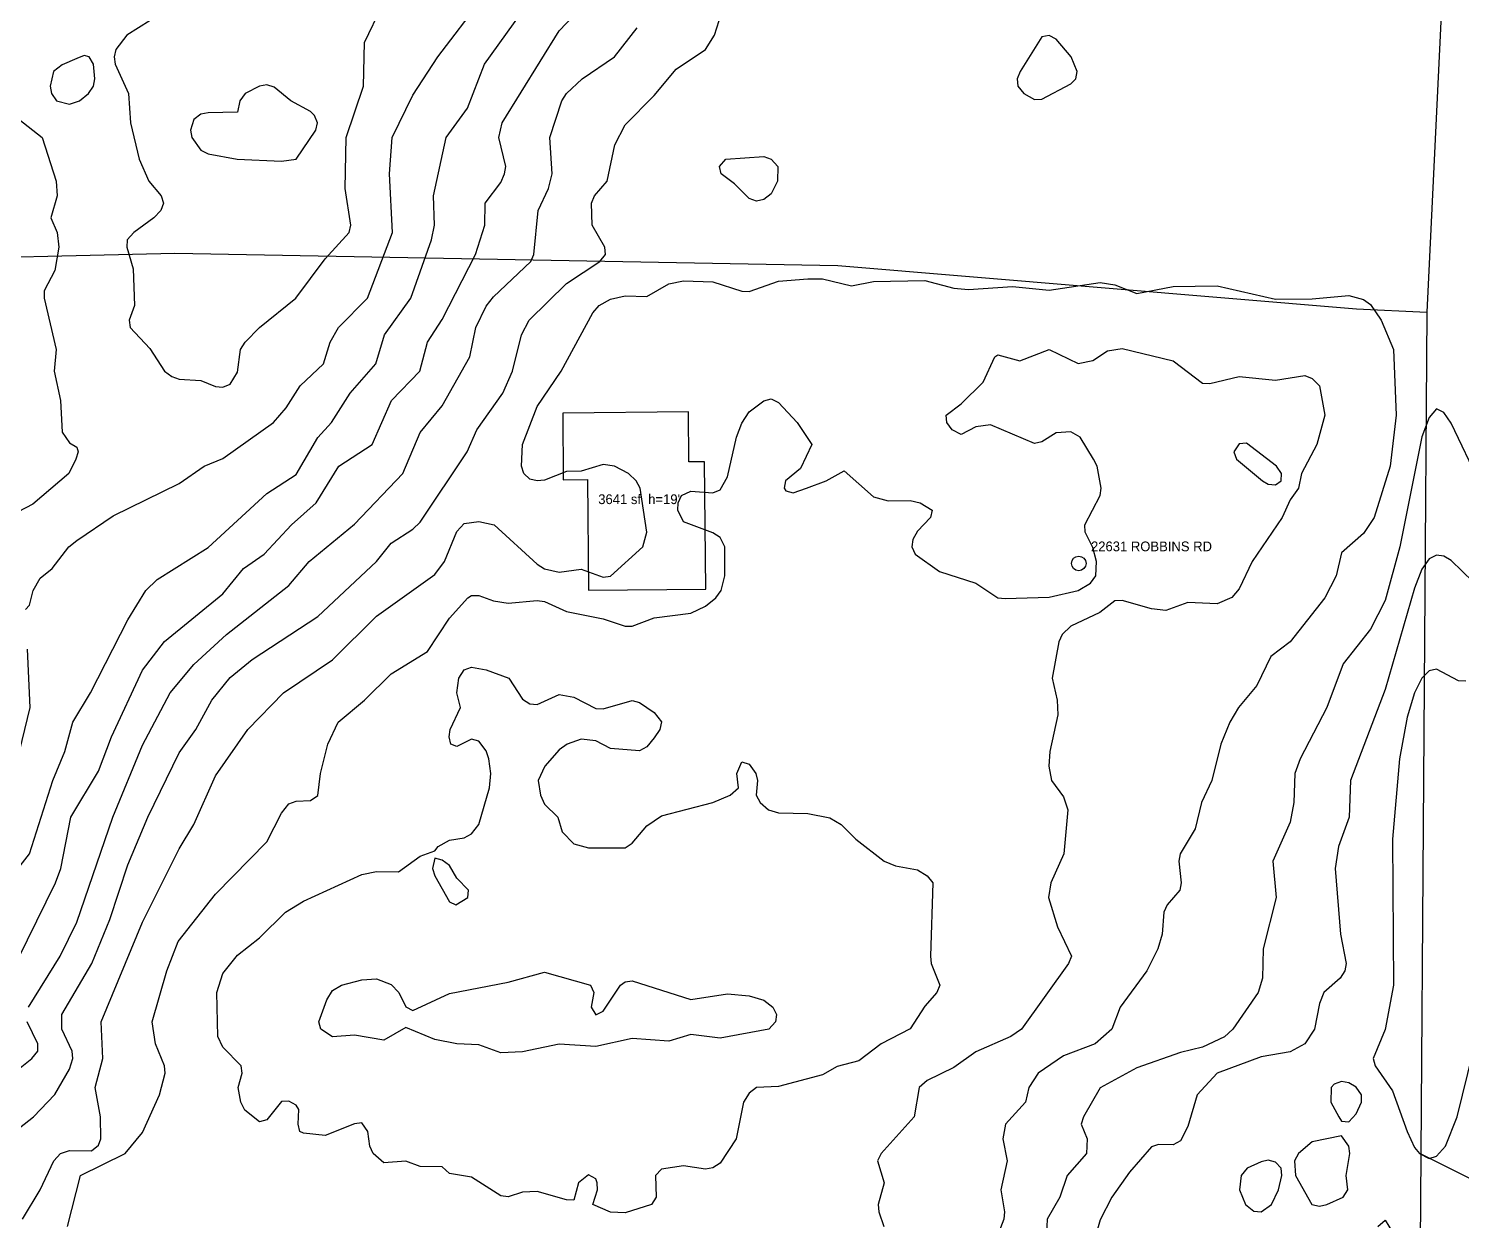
# Model space of a CAD drawing. Extents: x 425119 to 428731, y 1576976 to 1581037.
# Drawn here: x 427228 to 427816, y 1579065 to 1579554 of the extents above; entities that cross this region are included whole.
import ezdxf
from ezdxf.enums import TextEntityAlignment as Align

# ---------------------------------------------------------------- set-up
doc = ezdxf.new("R2010")
doc.units = 21
doc.header["$MEASUREMENT"] = 0
for name, color, linetype in [('A-BLDG-ANNO', 1, 'Continuous'), ('A-BLDG-FTPT', 1, 'Continuous'), ('C-ROAD-CNTR', 7, 'Continuous'), ('C-TOPO-MAJR', 3, 'Continuous'), ('C-TOPO-MINR', 8, 'Continuous'), ('G-ANNO-ADDR', 2, 'Continuous')]:
    doc.layers.add(name, color=color, linetype=linetype)

msp = doc.modelspace()

# ---------------------------------------------------------------- linework, layer by layer
at = {"layer": 'A-BLDG-FTPT', "elevation": 78.78}
msp.add_lwpolyline([(427446.94, 1579396.34), (427447.19, 1579368.96), (427457.07, 1579369.04), (427457.47, 1579323.73), (427505.64, 1579324.14), (427505.18, 1579376.32), (427498.74, 1579376.29), (427498.54, 1579396.8)], close=True, dxfattribs=at)
at = {"layer": 'C-ROAD-CNTR'}
for points in [[(427811.28, 1579802.66), (427812.59, 1579667.93), (427801.5, 1579437.75), (427799.03, 1579092.4), (427797.14, 1578830.71), (427796.38, 1578724.06), (427801, 1578638.95), (427798.58, 1578555.33), (427794.26, 1578529.9), (427788.71, 1578514.3), (427777.68, 1578492.18), (427768.02, 1578484.97), (427751.95, 1578480.33), (427724.04, 1578478.32), (427328.66, 1578482.5), (427108.41, 1578491.89)], [(427156.98, 1579353.35), (427157.38, 1579420.43), (427171.79, 1579459.18), (427287.76, 1579462.02), (427559.86, 1579456.86), (427772.71, 1579439.12), (427801.5, 1579437.75)], [(427799.03, 1579092.4), (427826.94, 1579078.34), (427883.32, 1579047.79), (427966.04, 1579001.44), (428038.8, 1578963.08), (428054.41, 1578946.88), (428059.83, 1578934.92), (428061.5, 1578924.51)]]:
    msp.add_lwpolyline(points, dxfattribs=at)
at = {"layer": 'C-TOPO-MAJR'}
for points, elevation in [([(427222.16, 1579101.5), (427229.75, 1579107.5), (427238.5, 1579116.69), (427244.5, 1579127.04), (427245.89, 1579131.5), (427245.59, 1579134.5), (427241.41, 1579143.5), (427241.33, 1579149.5), (427253.64, 1579170.5), (427261.15, 1579188.5), (427268.5, 1579210.91), (427276.75, 1579230.5), (427289.5, 1579256.95), (427296.38, 1579266.5), (427302.98, 1579278.5), (427310.5, 1579287.85), (427319.5, 1579295.19), (427346.5, 1579312.86), (427370.46, 1579335.5), (427376.5, 1579342.95), (427385.5, 1579348.72), (427388.5, 1579351.63), (427407.68, 1579380.5), (427411.68, 1579389.5), (427422.33, 1579404.5), (427426.28, 1579413.5), (427429.99, 1579428.5), (427433.14, 1579434.5), (427448.5, 1579449.54), (427462.15, 1579458.5), (427464.44, 1579461.5), (427464.19, 1579464.5), (427459.05, 1579473.5), (427458.74, 1579482.5), (427460.04, 1579485.5), (427465.18, 1579491.5), (427468.38, 1579506.5), (427472.5, 1579514.65), (427484.5, 1579526.62), (427493.5, 1579537.49), (427505.57, 1579545.5), (427509.19, 1579551.5), (427512.13, 1579560.5)], 80), ([(427277.68, 1579557.5), (427268.03, 1579551.5), (427263.57, 1579545.5), (427262.93, 1579542.5), (427263.32, 1579539.5), (427268.71, 1579527.5), (427269.52, 1579515.5), (427273.15, 1579500.5), (427277.08, 1579491.5), (427282.19, 1579485.5), (427283.16, 1579482.5), (427282.07, 1579479.5), (427279.18, 1579476.5), (427270.9, 1579470.5), (427268.27, 1579467.5), (427268, 1579464.5), (427270.67, 1579455.5), (427271.2, 1579440.5), (427269.06, 1579434.5), (427269.46, 1579431.5), (427277.5, 1579422.86), (427283.5, 1579413.57), (427286.5, 1579411.36), (427289.5, 1579410.27), (427298.5, 1579409.74), (427304.5, 1579407.23), (427307.5, 1579406.99), (427310.5, 1579408.16), (427313.5, 1579413.18), (427314.68, 1579422.5), (427316.56, 1579425.5), (427322.57, 1579431.5), (427337.44, 1579443.5), (427349.5, 1579459.72), (427359.26, 1579470.5), (427360.01, 1579473.5), (427357.68, 1579488.5), (427358.06, 1579509.5), (427365.19, 1579530.5), (427365.62, 1579548.5), (427372.8, 1579563.5)], 85), ([(427823.5, 1579367.28), (427811.5, 1579392.24), (427808.5, 1579396.63), (427805.5, 1579398.06), (427802.5, 1579394.55), (427799.5, 1579386.61), (427790.5, 1579341.4), (427784.5, 1579319.43), (427778.5, 1579307.65), (427767.19, 1579293.5), (427760.5, 1579275.52), (427749.58, 1579254.5), (427747.42, 1579248.5), (427746.93, 1579236.5), (427745.5, 1579228.45), (427738.35, 1579212.5), (427739.78, 1579197.5), (427734.36, 1579176.5), (427734.05, 1579164.5), (427732.31, 1579158.5), (427721.9, 1579143.5), (427718.5, 1579140.37), (427709.5, 1579136.18), (427700.5, 1579133.97), (427682.5, 1579127.63), (427667.5, 1579119.47), (427660.62, 1579107.5), (427659.75, 1579104.5), (427662.1, 1579098.5), (427661.94, 1579092.5), (427653.96, 1579083.5), (427650.88, 1579074.5), (427645.69, 1579065.5), (427645.24, 1579053.5)], 80)]:
    msp.add_lwpolyline(points, dxfattribs=dict(at, elevation=elevation))
for points, elevation in [([(427636.13, 1579527.5), (427640.5, 1579525), (427643.5, 1579525.23), (427655.5, 1579531.54), (427657.48, 1579533.5), (427658.11, 1579536.5), (427655.54, 1579542.5), (427649.5, 1579549.78), (427646.5, 1579551.36), (427643.5, 1579550.81), (427634.68, 1579536.5), (427633.49, 1579533.5), (427633.73, 1579530.5), (427636.13, 1579527.5)], 80), ([(427239.21, 1579524.5), (427244.5, 1579523.16), (427248.64, 1579524.5), (427252.39, 1579527.5), (427254.39, 1579530.5), (427254.95, 1579533.5), (427254.39, 1579539.5), (427252.61, 1579542.5), (427250.5, 1579543.04), (427247.5, 1579541.89), (427241.5, 1579539.25), (427238.01, 1579536.5), (427236.6, 1579530.5), (427237.11, 1579527.5), (427239.21, 1579524.5)], 85)]:
    msp.add_lwpolyline(points, close=True, dxfattribs=dict(at, elevation=elevation))
at = {"layer": 'C-TOPO-MINR'}
for points, elevation in [([(427223.5, 1579172.35), (427238.74, 1579203.5), (427241.01, 1579209.5), (427245.12, 1579230.5), (427256.5, 1579249.43), (427261.82, 1579263.5), (427274.5, 1579290.83), (427283.5, 1579302.62), (427307.5, 1579322.21), (427315.94, 1579332.5), (427324.4, 1579338.5), (427335.63, 1579350.5), (427345.78, 1579359.5), (427355.08, 1579374.5), (427368.7, 1579383.5), (427376.67, 1579401.5), (427388.36, 1579413.5), (427391.51, 1579425.5), (427397.5, 1579434.81), (427411.17, 1579461.5), (427414.93, 1579473.5), (427415.14, 1579482.5), (427421.5, 1579491.03), (427423.05, 1579494.5), (427423.56, 1579497.5), (427420.76, 1579509.5), (427422.03, 1579515.5), (427445.5, 1579553.19), (427457.5, 1579566.01)], 82), ([(427226.5, 1579315.74), (427228.07, 1579317.5), (427229.67, 1579323.5), (427232.5, 1579328.59), (427237.47, 1579332.5), (427244.22, 1579341.5), (427247.5, 1579344.02), (427262.5, 1579354.21), (427289.5, 1579367.4), (427299.81, 1579374.5), (427307.5, 1579377.73), (427328.29, 1579392.5), (427333.43, 1579398.5), (427339.14, 1579407.5), (427348.82, 1579416.5), (427351.51, 1579425.5), (427354.9, 1579431.5), (427366.84, 1579443.5), (427377.13, 1579470.5), (427375.85, 1579494.5), (427376.93, 1579509.5), (427385.5, 1579526.84), (427395.67, 1579542.5), (427413.82, 1579566.5)], 84), ([(427214.02, 1579197.5), (427228.13, 1579215.5), (427237.68, 1579245.5), (427242.65, 1579257.5), (427245.97, 1579269.5), (427253.22, 1579281.5), (427268.5, 1579311.46), (427275.91, 1579323.5), (427280.5, 1579328.05), (427301.5, 1579341.21), (427325.5, 1579363.32), (427337.5, 1579371.19), (427346.5, 1579386.36), (427351.99, 1579392.5), (427359.74, 1579404.5), (427370.28, 1579416.5), (427373.75, 1579428.5), (427384.58, 1579443.5), (427393.12, 1579467.5), (427394.32, 1579473.5), (427393.92, 1579485.5), (427399.05, 1579509.5), (427407.87, 1579521.5), (427414.84, 1579539.5), (427429.92, 1579560.5)], 83), ([(427227.73, 1579152.5), (427240.68, 1579173.5), (427247.5, 1579187.38), (427262.26, 1579230.5), (427274.5, 1579260), (427285.79, 1579281.5), (427295.5, 1579293.11), (427308.95, 1579305.5), (427334.5, 1579325.55), (427342.88, 1579335.5), (427361.5, 1579350.75), (427381.3, 1579371.5), (427388.5, 1579388.34), (427397.5, 1579399.28), (427408.86, 1579419.5), (427411.31, 1579431.5), (427415.5, 1579440.17), (427418.5, 1579444.01), (427433.87, 1579458.5), (427435.08, 1579461.5), (427436.9, 1579479.5), (427441.07, 1579488.5), (427442.65, 1579494.5), (427441.59, 1579509.5), (427446.57, 1579524.5), (427448.5, 1579527.53), (427454.88, 1579533.5), (427468.23, 1579542.5), (427477.45, 1579554.5)], 81), ([(427221.86, 1579518.5), (427233.37, 1579509.5), (427239.03, 1579491.5), (427239.51, 1579485.5), (427236.89, 1579476.5), (427239.51, 1579470.5), (427240.2, 1579464.5), (427238.5, 1579454.93), (427234.18, 1579446.5), (427234.11, 1579443.5), (427239.07, 1579422.5), (427238.18, 1579413.5), (427240.9, 1579401.5), (427241.5, 1579388.58), (427244.5, 1579384.14), (427247.5, 1579382.35), (427248.15, 1579380.5), (427247.13, 1579377.5), (427244.31, 1579371.5), (427229.5, 1579358.9), (427223.5, 1579355.86)], 84), ([(427225.29, 1579065.5), (427232.5, 1579077.53), (427238.1, 1579089.5), (427240.8, 1579092.5), (427244.5, 1579093.75), (427253.5, 1579093.64), (427256.5, 1579095.89), (427257.44, 1579098.5), (427257.31, 1579107.5), (427255.07, 1579119.5), (427258.2, 1579131.5), (427257.47, 1579146.5), (427274.5, 1579187.36), (427289.5, 1579217.47), (427295.51, 1579227.5), (427304.5, 1579247.51), (427317.74, 1579266.5), (427332.36, 1579281.5), (427352.5, 1579295.13), (427370.5, 1579313.06), (427394.5, 1579330.15), (427398.48, 1579335.5), (427403.5, 1579347.7), (427406.5, 1579351.09), (427412.5, 1579351.86), (427418.77, 1579350.5), (427436.5, 1579334.3), (427439.5, 1579332.46), (427445.5, 1579331.03), (427454.5, 1579332.29), (427463.5, 1579329), (427466.5, 1579329.45), (427479.88, 1579341.5), (427481.47, 1579347.5), (427478.78, 1579365.5), (427477.13, 1579368.5), (427473.93, 1579371.5), (427468.22, 1579374.5), (427463.5, 1579375.27), (427454.5, 1579372.51), (427448.5, 1579372.35), (427439.5, 1579368.86), (427436.5, 1579368.58), (427433.5, 1579369.17), (427431.04, 1579371.5), (427430.02, 1579374.5), (427430.38, 1579383.5), (427436.5, 1579399.11), (427446.3, 1579413.5), (427459.36, 1579437.5), (427461.94, 1579440.5), (427466.5, 1579443.16), (427472.5, 1579444.51), (427481.5, 1579444.18), (427490.5, 1579449.33), (427496.5, 1579450.65), (427508.5, 1579450.25), (427520.5, 1579446.35), (427523.5, 1579446.22), (427535.5, 1579450.49), (427547.5, 1579451.51), (427553.5, 1579451.39), (427565.5, 1579448.56), (427574.5, 1579450.3), (427595.5, 1579450.73), (427607.5, 1579447.68), (427613.5, 1579447.13), (427631.5, 1579448.24), (427646.5, 1579446.79), (427667.5, 1579449.89), (427673.5, 1579449.05), (427682.5, 1579445.44), (427697.5, 1579448.3), (427715.5, 1579448.56), (427739.5, 1579443.12), (427754.5, 1579443.25), (427769.5, 1579444.64), (427775.5, 1579442.94), (427778.5, 1579440.87), (427782.77, 1579434.5), (427787.81, 1579422.5), (427788.99, 1579395.5), (427786.54, 1579374.5), (427779.88, 1579353.5), (427775.5, 1579346.93), (427766.5, 1579338.99), (427764.37, 1579329.5), (427759.69, 1579320.5), (427745.5, 1579302.52), (427737.52, 1579296.5), (427731.76, 1579284.5), (427724.29, 1579275.5), (427720.76, 1579269.5), (427717.01, 1579260.5), (427713.32, 1579245.5), (427709.11, 1579236.5), (427706.5, 1579225.71), (427700.38, 1579215.5), (427699.71, 1579212.5), (427700.74, 1579203.5), (427700.23, 1579200.5), (427694.94, 1579194.5), (427693.58, 1579191.5), (427692.96, 1579182.5), (427691.19, 1579176.5), (427686.6, 1579167.5), (427675.72, 1579152.5), (427672.32, 1579143.5), (427665.39, 1579137.5), (427652.5, 1579132.61), (427642.1, 1579125.5), (427638.28, 1579119.5), (427636.87, 1579113.5), (427628.68, 1579104.5), (427627.58, 1579098.5), (427629.35, 1579089.5), (427626.76, 1579077.5), (427628.3, 1579068.5), (427627.93, 1579065.5), (427622.5, 1579051.32)], 79), ([(427243.7, 1579062.5), (427248.99, 1579083.5), (427267.42, 1579092.5), (427274.5, 1579101.1), (427281.5, 1579116.5), (427283.86, 1579125.5), (427283.51, 1579128.5), (427279.79, 1579137.5), (427278.46, 1579146.5), (427284.44, 1579167.5), (427289.16, 1579179.5), (427304.5, 1579198.97), (427325.5, 1579220.43), (427331.5, 1579232.1), (427334.5, 1579235.95), (427337.5, 1579237.12), (427343.5, 1579237.36), (427346.5, 1579239.45), (427347.58, 1579248.5), (427350.52, 1579260.5), (427354.83, 1579269.5), (427365.58, 1579278.5), (427376.5, 1579289.35), (427391.5, 1579298.57), (427400.5, 1579312.12), (427407.98, 1579320.5), (427409.5, 1579321.46), (427412.5, 1579321.49), (427418.5, 1579319.28), (427424.5, 1579318.32), (427436.5, 1579319.5), (427439.5, 1579318.99), (427448.5, 1579314.88), (427463.5, 1579311.86), (427472.5, 1579308.87), (427475.5, 1579308.88), (427484.5, 1579312.32), (427499.5, 1579314.29), (427505.5, 1579317.09), (427509.82, 1579320.5), (427511.93, 1579323.5), (427513.46, 1579329.5), (427513.51, 1579341.5), (427511.5, 1579345.22), (427508.5, 1579347.17), (427496.5, 1579351.66), (427494.21, 1579356.5), (427494.33, 1579359.5), (427495.73, 1579362.5), (427499.5, 1579364.31), (427508.5, 1579363.6), (427511.5, 1579364.87), (427514.5, 1579370.21), (427518.2, 1579386.5), (427520.5, 1579392.17), (427523.5, 1579396.86), (427529.5, 1579401.36), (427532.5, 1579402.24), (427535.5, 1579400.7), (427543.2, 1579392.5), (427549.15, 1579383.5), (427544.5, 1579373.6), (427538.41, 1579368.5), (427537.81, 1579365.5), (427538.5, 1579364.45), (427541.5, 1579363.62), (427547.02, 1579365.5), (427554.99, 1579368.5), (427562.5, 1579372.7), (427574.5, 1579361.99), (427580.5, 1579360.37), (427589.5, 1579360.41), (427593.57, 1579359.5), (427598.5, 1579356.5), (427597.83, 1579353.5), (427592.5, 1579347.89), (427590.68, 1579344.5), (427590.17, 1579341.5), (427591.64, 1579338.5), (427601.5, 1579331.31), (427616.5, 1579326.57), (427625.5, 1579320.54), (427628.5, 1579320.26), (427646.5, 1579320.84), (427658.5, 1579323.53), (427663.51, 1579326.5), (427665.71, 1579329.5), (427666.05, 1579335.5), (427664.5, 1579341.13), (427661.36, 1579347.5), (427661.17, 1579350.5), (427667.44, 1579362.5), (427667.87, 1579365.5), (427666.31, 1579374.5), (427664.76, 1579377.5), (427659.24, 1579386.5), (427655.5, 1579388.64), (427649.5, 1579388.3), (427643.5, 1579384.57), (427640.5, 1579383.88), (427622.5, 1579391.5), (427616.5, 1579390.66), (427610.5, 1579387.56), (427606.81, 1579389.5), (427604.57, 1579392.5), (427604.24, 1579395.5), (427610.5, 1579400.2), (427619.5, 1579408.98), (427624.22, 1579419.5), (427625.5, 1579420.21), (427634.5, 1579417.8), (427646.5, 1579422.47), (427658.5, 1579416.63), (427664.5, 1579417.87), (427670.5, 1579421.85), (427676.5, 1579422.88), (427697.5, 1579417.8), (427709.5, 1579408.69), (427712.5, 1579408.53), (427724.5, 1579411.35), (427739.5, 1579409.91), (427751.5, 1579411.74), (427754.5, 1579410.59), (427757.5, 1579407.47), (427759.63, 1579395.5), (427756.47, 1579383.5), (427750.15, 1579371.5), (427748.92, 1579365.5), (427745.5, 1579360.69), (427742.22, 1579353.5), (427729.89, 1579335.5), (427724.5, 1579324.2), (427721.5, 1579320.73), (427715.5, 1579318.07), (427703.5, 1579318.57), (427694.5, 1579315.37), (427688.5, 1579315.98), (427676.5, 1579319.39), (427673.5, 1579319.27), (427667.32, 1579314.5), (427655.5, 1579308.94), (427651.87, 1579305.5), (427650.54, 1579302.5), (427647.73, 1579287.5), (427649.87, 1579278.5), (427650.18, 1579272.5), (427646.85, 1579257.5), (427646.41, 1579251.5), (427647.55, 1579245.5), (427652.5, 1579238.92), (427654.23, 1579233.5), (427652.54, 1579215.5), (427647.24, 1579203.5), (427646.25, 1579197.5), (427649.95, 1579185.5), (427655.7, 1579173.5), (427654.51, 1579170.5), (427635.21, 1579143.5), (427630.84, 1579140.5), (427616.5, 1579134.19), (427607.5, 1579127.79), (427596.48, 1579122.5), (427593.22, 1579119.5), (427591.19, 1579107.5), (427577.65, 1579092.5), (427576.09, 1579089.5), (427578.85, 1579080.5), (427576.37, 1579071.5), (427576.7, 1579068.5), (427578.76, 1579062.5)], 78), ([(427820.5, 1579327.04), (427811.5, 1579335.89), (427808.5, 1579337.58), (427805.5, 1579338.02), (427802.5, 1579336.57), (427799.5, 1579332.3), (427796.5, 1579324.52), (427784.5, 1579282.96), (427770.2, 1579245.5), (427769.68, 1579230.5), (427765.25, 1579218.5), (427763.99, 1579209.5), (427766.1, 1579182.5), (427768.38, 1579170.5), (427767.94, 1579167.5), (427765.97, 1579164.5), (427759.34, 1579158.5), (427757.5, 1579154.08), (427755.51, 1579143.5), (427751.45, 1579137.5), (427745.5, 1579134.15), (427733.5, 1579132.19), (427715.5, 1579125.5), (427707.25, 1579116.5), (427703.5, 1579103.5), (427700.5, 1579097.74), (427697.5, 1579096.1), (427691.5, 1579096.16), (427688.5, 1579095.15), (427679.5, 1579084.76), (427672.28, 1579074.5), (427667.5, 1579065.26), (427665.91, 1579059.5)], 81), ([(427221.88, 1579248.5), (427228.43, 1579275.5), (427227.37, 1579299.5)], 84), ([(427817.5, 1579286.31), (427814.5, 1579286.42), (427805.5, 1579291.23), (427802.5, 1579290.6), (427799.5, 1579287.54), (427796.5, 1579281.56), (427793.5, 1579271.58), (427790.4, 1579254.5), (427787.5, 1579221.5), (427787.92, 1579161.5), (427784.5, 1579143.4), (427779.46, 1579131.5), (427780.36, 1579128.5), (427787.5, 1579118.15), (427793.5, 1579101.51), (427796.5, 1579094.9), (427798.59, 1579092.5), (427798.59, 1579092.5), (427802.5, 1579090.44), (427805.5, 1579091.36), (427809.19, 1579095.5), (427813.98, 1579107.5), (427820.5, 1579134.21)], 82), ([(427221.57, 1579125.5), (427229.11, 1579131.5), (427231.51, 1579134.5), (427231.53, 1579137.5), (427227.1, 1579146.5)], 81), ([(427781.5, 1579062.48), (427784.5, 1579065.09), (427793.5, 1579050.32)], 81)]:
    msp.add_lwpolyline(points, dxfattribs=dict(at, elevation=elevation))
for points, elevation in [([(427313.37, 1579500.5), (427331.5, 1579499.75), (427337.5, 1579500.61), (427345.67, 1579512.5), (427346.36, 1579515.5), (427345.06, 1579518.5), (427343.5, 1579520.17), (427335.3, 1579524.5), (427328.5, 1579530.1), (427325.5, 1579531.05), (427322.46, 1579530.5), (427316.68, 1579527.5), (427314.39, 1579524.5), (427313.5, 1579519.9), (427301.5, 1579519.62), (427298.5, 1579519.01), (427295.5, 1579516.78), (427294.26, 1579512.5), (427294.71, 1579509.5), (427298.5, 1579504.21), (427301.5, 1579502.7), (427313.37, 1579500.5)], 86), ([(427523.5, 1579484.41), (427517.5, 1579490.49), (427511.92, 1579494.5), (427511.24, 1579497.5), (427513.88, 1579500.5), (427529.5, 1579501.61), (427532.51, 1579500.5), (427535.23, 1579497.5), (427535.02, 1579491.5), (427532.5, 1579486.32), (427529.5, 1579484), (427526.5, 1579483.37), (427523.5, 1579484.41)], 79), ([(427734.09, 1579368.5), (427736.5, 1579367.14), (427739.5, 1579366.88), (427741.84, 1579368.5), (427741.9, 1579371.5), (427739.83, 1579374.5), (427727.5, 1579384), (427724.5, 1579383.77), (427722.29, 1579380.5), (427723.42, 1579377.5), (427734.09, 1579368.5)], 78), ([(427466.5, 1579068.37), (427459.33, 1579071.5), (427461.22, 1579077.5), (427461.11, 1579080.5), (427460.5, 1579082.03), (427457.5, 1579083.69), (427453.41, 1579080.5), (427451.5, 1579073.32), (427448.5, 1579073.41), (427436.5, 1579076.87), (427430.5, 1579076.64), (427424.5, 1579074.76), (427421.5, 1579075.07), (427409.5, 1579082.81), (427400.5, 1579084.33), (427397.5, 1579087.05), (427388.5, 1579087.1), (427382.5, 1579089.28), (427373.5, 1579088.71), (427369.11, 1579092.5), (427367.75, 1579095.5), (427367.03, 1579101.5), (427364.5, 1579105.11), (427361.5, 1579104.7), (427349.5, 1579099.8), (427340.5, 1579100.77), (427339, 1579101.5), (427338.37, 1579104.5), (427338.6, 1579110.5), (427337.5, 1579112.26), (427334.5, 1579114.02), (427331.5, 1579113.78), (427325.5, 1579106.31), (427322.5, 1579105.46), (427316.5, 1579110.33), (427314.9, 1579113.5), (427313.69, 1579119.5), (427315.41, 1579125.5), (427314.93, 1579128.5), (427307.5, 1579136.12), (427305.46, 1579140.5), (427305, 1579158.5), (427307.5, 1579166.39), (427313.5, 1579173.94), (427322.5, 1579180.99), (427333.18, 1579191.5), (427340.5, 1579196.07), (427364.5, 1579207.04), (427370.5, 1579208.21), (427379.5, 1579208.04), (427388.5, 1579214.44), (427394.5, 1579216.68), (427395.77, 1579218.5), (427400.5, 1579221.07), (427406.5, 1579222.05), (427409.5, 1579223.63), (427412.5, 1579227.45), (427416.86, 1579242.5), (427417.49, 1579248.5), (427416.62, 1579254.5), (427415.5, 1579257.67), (427412.5, 1579261.65), (427409.5, 1579262.46), (427403.5, 1579259.5), (427401.03, 1579260.5), (427400.32, 1579263.5), (427400.76, 1579266.5), (427405, 1579275.5), (427403.53, 1579281.5), (427404.36, 1579287.5), (427406.5, 1579290.97), (427409.5, 1579292.05), (427415.5, 1579290.98), (427424.77, 1579287.5), (427430.5, 1579278.9), (427433.5, 1579276.96), (427436.5, 1579276.8), (427445.5, 1579280.8), (427451.5, 1579279.71), (427460.5, 1579275.08), (427463.5, 1579274.94), (427475.5, 1579278.42), (427478.5, 1579277.53), (427484.5, 1579273.45), (427487.5, 1579269.67), (427486.73, 1579266.5), (427484.5, 1579263.09), (427481.5, 1579259.38), (427478.5, 1579257.8), (427466.5, 1579258.68), (427460.5, 1579261.8), (427454.5, 1579262.59), (427448.75, 1579260.5), (427445.5, 1579258.16), (427439.6, 1579251.5), (427436.83, 1579245.5), (427437.81, 1579239.5), (427439.5, 1579235.89), (427444.96, 1579230.5), (427446.76, 1579224.5), (427451.5, 1579219.6), (427457.5, 1579217.91), (427472.5, 1579217.91), (427475.5, 1579219.78), (427481.5, 1579226.93), (427487.5, 1579231.05), (427508.5, 1579236.5), (427515.59, 1579239.5), (427519.02, 1579242.5), (427518.35, 1579248.5), (427520.5, 1579253.26), (427523.5, 1579252.2), (427526.15, 1579248.5), (427526.9, 1579245.5), (427526.26, 1579239.5), (427527.94, 1579236.5), (427531.44, 1579233.5), (427535.5, 1579232.31), (427547.5, 1579232.06), (427556.5, 1579230.26), (427561.19, 1579227.5), (427567.19, 1579221.5), (427578.83, 1579212.5), (427583.5, 1579210.52), (427592.5, 1579208.86), (427596.5, 1579206.5), (427598.89, 1579203.5), (427597.9, 1579173.5), (427598.18, 1579170.5), (427601.68, 1579161.5), (427600.51, 1579158.5), (427595.5, 1579153), (427589.5, 1579143.6), (427577.63, 1579137.5), (427568.5, 1579130.5), (427559.5, 1579128.18), (427553.5, 1579124.72), (427535.5, 1579119.99), (427526.5, 1579119.51), (427523.5, 1579117.22), (427521.1, 1579113.5), (427518.11, 1579098.5), (427511.5, 1579088.54), (427508.5, 1579086.55), (427505.5, 1579086.06), (427496.5, 1579087.41), (427487.5, 1579086.01), (427484.96, 1579083.5), (427485.32, 1579074.5), (427483.42, 1579071.5), (427472.5, 1579068.12), (427466.5, 1579068.37)], 77), ([(427403.13, 1579194.5), (427408.02, 1579197.5), (427408.25, 1579200.5), (427403.5, 1579205.51), (427400.5, 1579210.69), (427397.5, 1579212.92), (427394.5, 1579213.69), (427393.57, 1579209.5), (427394.51, 1579206.5), (427400.5, 1579195.79), (427403.13, 1579194.5)], 77), ([(427421.5, 1579133.85), (427412.5, 1579137.01), (427403.5, 1579137.47), (427394.5, 1579139.32), (427382.5, 1579144.24), (427373.5, 1579138.97), (427361.5, 1579141.02), (427352.5, 1579140.37), (427347.72, 1579143.5), (427346.85, 1579146.5), (427350.16, 1579155.5), (427352.5, 1579159.32), (427356.18, 1579161.5), (427364.5, 1579163.78), (427370.5, 1579164.14), (427376.5, 1579161.86), (427379.67, 1579158.5), (427382.5, 1579152.69), (427385.5, 1579151.14), (427400.5, 1579158.1), (427424.5, 1579162.85), (427439.5, 1579166.95), (427458.29, 1579161.5), (427459.67, 1579158.5), (427458.68, 1579152.5), (427460.5, 1579149.45), (427463.5, 1579150.95), (427470.72, 1579161.5), (427472.5, 1579162.91), (427475.5, 1579163.4), (427499.5, 1579155.67), (427514.5, 1579158.04), (427523.5, 1579157.21), (427529.5, 1579155.36), (427533.17, 1579152.5), (427534.69, 1579149.5), (427534.28, 1579146.5), (427531.49, 1579143.5), (427511.5, 1579139.85), (427499.5, 1579141.29), (427490.5, 1579138.56), (427475.5, 1579139.74), (427460.5, 1579136.38), (427445.5, 1579137.38), (427430.5, 1579134.16), (427421.5, 1579133.85)], 76), ([(427765.38, 1579107.5), (427766.5, 1579105.75), (427769.5, 1579105.5), (427772.5, 1579108.82), (427774.68, 1579113.5), (427774.68, 1579116.5), (427772.5, 1579119.74), (427769.5, 1579121.49), (427766.5, 1579122.04), (427763.5, 1579120.99), (427762.33, 1579119.5), (427762.21, 1579113.5), (427765.38, 1579107.5)], 82), ([(427754.35, 1579071.5), (427757.5, 1579070.92), (427760.5, 1579071.56), (427767.21, 1579074.5), (427769.17, 1579077.5), (427768.45, 1579083.5), (427769.99, 1579092.5), (427769.48, 1579095.5), (427766.5, 1579099.77), (427754.5, 1579097.23), (427748.91, 1579092.5), (427747.3, 1579089.5), (427747.66, 1579083.5), (427754.35, 1579071.5)], 82), ([(427727.08, 1579071.5), (427730.5, 1579068.86), (427733.5, 1579068.55), (427737.85, 1579071.5), (427740.68, 1579077.5), (427742.1, 1579083.5), (427741.83, 1579086.5), (427739.5, 1579088.98), (427736.5, 1579089.69), (427733.5, 1579089.06), (427727.83, 1579086.5), (427725.37, 1579083.5), (427724.74, 1579077.5), (427727.08, 1579071.5)], 82)]:
    msp.add_lwpolyline(points, close=True, dxfattribs=dict(at, elevation=elevation))
at = {"layer": 'G-ANNO-ADDR'}
msp.add_circle((427658.73, 1579334.64), 3, dxfattribs=at)

# ---------------------------------------------------------------- texts
at = {"layer": 'A-BLDG-ANNO'}
msp.add_text("3641 sf  h=19'", height=4, dxfattribs=at).set_placement((427478.31, 1579361), align=Align.MIDDLE_CENTER)
at = {"layer": 'G-ANNO-ADDR'}
msp.add_text('22631 ROBBINS RD', height=4, dxfattribs=at).set_placement((427663.73, 1579339.64))

doc.saveas('drawing.dxf')
